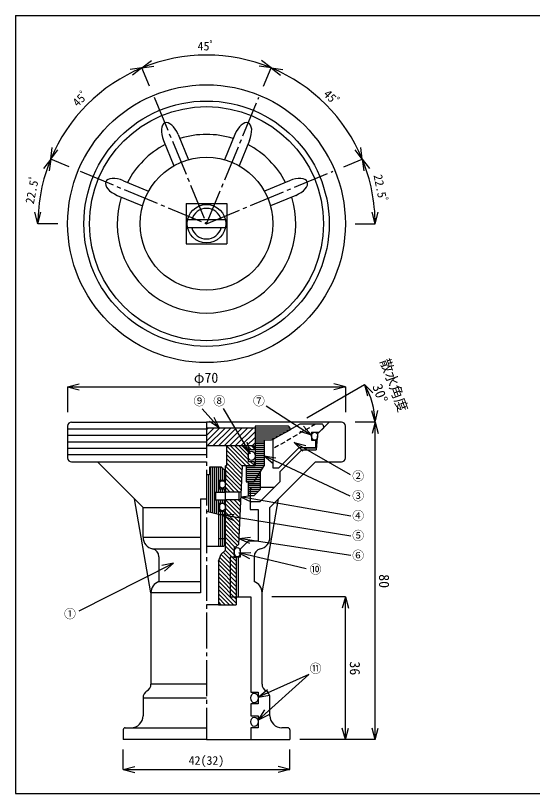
# Model space of a CAD drawing. Units: millimetres, scale not verified. Extents: x -140 to 140, y -97 to 99.
# Drawn here: x -139.9 to -9.7, y -96.9 to 99.1 of the extents above; entities that cross this region are included whole.
import ezdxf
from ezdxf.enums import TextEntityAlignment as Align

# ---------------------------------------------------------------- set-up
doc = ezdxf.new("R2010")
doc.units = ezdxf.units.MM
doc.linetypes.add('CHAIN2', pattern=[12, 9, -1, 1, -1])
doc.linetypes.add('DASHED1', pattern=[1.8, 1.2, -0.6])
for name, color, linetype in [('0-0_図面枠', 7, 'Continuous'), ('0-1_ノズル', 3, 'Continuous'), ('0-6', 4, 'Continuous')]:
    doc.layers.add(name, color=color, linetype=linetype)
doc.styles.add('ＭＳ ゴシック', font='')
doc.styles.get('ＭＳ ゴシック').set_extended_font_data('MS Gothic')

msp = doc.modelspace()

# ---------------------------------------------------------------- linework, layer by layer
at = {"layer": '0-0_図面枠', "color": 5}
msp.add_line((-139.949, 99.1), (140.051, 99.1), dxfattribs=at)
msp.add_lwpolyline([(-139.949, 99.1), (-139.949, -96.9), (140.051, -96.9), (140.051, 99.1)], dxfattribs=at)
at = {"layer": '0-1_ノズル', "color": 7}
for p, q in [((-98.967, 69.128), (-96.338, 62.781)), ((-84.677, 69.128), (-87.306, 62.781)), ((-102.663, 67.597), (-100.034, 61.25)), ((-80.981, 67.597), (-83.61, 61.25)), ((-112.768, 57.492), (-106.421, 54.863)), ((-70.876, 57.492), (-77.223, 54.863)), ((-114.298, 53.797), (-107.952, 51.168)), ((-69.345, 53.797), (-75.692, 51.168)), ((-91.822, -5.149), (-126.822, -5.149)), ((-91.822, -6.749), (-126.822, -6.749)), ((-91.822, -8.349), (-126.822, -8.349)), ((-86.822, -9.349), (-81.822, -14.349)), ((-85.761, -9.349), (-80.761, -14.349)), ((-84.701, -9.349), (-81.322, -12.727)), ((-83.64, -9.349), (-81.313, -11.676)), ((-82.579, -9.349), (-81.322, -10.606)), ((-81.519, -9.349), (-80.519, -10.349)), ((-80.458, -9.349), (-79.822, -9.985)), ((-91.822, -9.949), (-126.822, -9.949)), ((-91.822, -11.549), (-126.822, -11.549)), ((-86.822, -10.409), (-82.825, -14.407)), ((-86.822, -11.47), (-82.873, -15.419)), ((-86.822, -12.531), (-82.921, -16.432)), ((-86.822, -13.591), (-82.969, -17.444)), ((-80.701, -13.349), (-79.822, -14.227)), ((-87.072, -14.402), (-83.017, -18.456)), ((-87.072, -15.463), (-83.066, -19.469)), ((-87.072, -16.523), (-83.114, -20.481)), ((-87.072, -17.584), (-83.707, -20.949)), ((-87.072, -18.645), (-84.768, -20.949)), ((-87.072, -19.705), (-85.828, -20.949)), ((-87.072, -20.766), (-86.889, -20.949)), ((-83.136, -20.949), (-87.072, -20.949)), ((-83.572, -22.949), (-83.572, -20.949)), ((-83.231, -22.949), (-87.072, -22.949)), ((-87.01, -22.949), (-83.403, -26.556)), ((-85.95, -22.949), (-83.355, -25.544)), ((-84.889, -22.949), (-83.307, -24.531)), ((-83.828, -22.949), (-83.259, -23.519)), ((-87.072, -23.948), (-83.451, -27.569)), ((-87.072, -25.009), (-83.5, -28.581)), ((-87.072, -26.069), (-83.548, -29.593)), ((-87.072, -27.13), (-83.596, -30.606)), ((-87.072, -28.191), (-83.644, -31.618)), ((-87.072, -29.251), (-83.692, -32.631)), ((-87.072, -30.312), (-83.741, -33.643)), ((-87.072, -31.373), (-84.032, -34.413)), ((-87.072, -32.433), (-84.656, -34.849)), ((-87.072, -33.494), (-84.822, -35.744)), ((-87.072, -34.555), (-84.822, -36.805)), ((-88.13, -36.678), (-84.322, -40.487)), ((-87.61, -36.137), (-84.322, -39.426)), ((-87.08, -35.607), (-84.322, -38.365)), ((-88.822, -39.169), (-84.322, -43.669)), ((-88.751, -38.178), (-84.322, -42.608)), ((-88.441, -37.428), (-84.322, -41.547)), ((-88.822, -40.229), (-84.322, -44.729)), ((-88.822, -41.29), (-84.322, -45.79)), ((-88.822, -42.351), (-84.322, -46.851)), ((-88.822, -43.411), (-84.322, -47.911)), ((-88.822, -44.472), (-84.322, -48.972)), ((-88.822, -45.533), (-85.006, -49.349)), ((-88.822, -46.593), (-86.066, -49.349)), ((-88.822, -47.654), (-87.127, -49.349)), ((-88.822, -48.715), (-88.188, -49.349))]:
    msp.add_line(p, q, dxfattribs=at)
at = {"layer": '0-1_ノズル', "color": 7, "linetype": 'CHAIN2'}
for p, q in [((-123.696, 59.854), (-91.822, 46.651)), ((-91.822, 46.651), (-59.948, 59.854)), ((-91.822, -3.349), (-91.822, -83.349))]:
    msp.add_line(p, q, dxfattribs=at)
at = {"layer": '0-1_ノズル'}
for p, q in [((-96.922, 51.751), (-96.922, 41.551)), ((-96.922, 41.551), (-86.722, 41.551)), ((-125.822, -3.349), (-91.822, -3.349)), ((-57.822, -3.349), (-91.822, -3.349)), ((-68.322, -3.849), (-75.072, -7.746)), ((-62.822, -3.849), (-68.322, -3.849)), ((-126.822, -4.349), (-126.822, -12.349)), ((-71.322, -4.349), (-79.572, -4.349)), ((-79.572, -4.349), (-79.572, -14.349)), ((-70.822, -4.849), (-70.822, -5.349)), ((-65.322, -5.849), (-65.322, -7.849)), ((-65.322, -5.849), (-63.432, -5.849)), ((-62.322, -4.849), (-63.432, -5.849)), ((-62.322, -4.349), (-62.322, -4.849)), ((-56.822, -12.349), (-56.822, -4.349)), ((-75.072, -7.746), (-75.072, -14.849)), ((-80.322, -9.349), (-91.822, -9.349)), ((-86.822, -9.349), (-86.822, -14.349)), ((-80.322, -9.349), (-79.822, -9.349)), ((-79.822, -10.349), (-79.822, -9.349)), ((-77.322, -7.849), (-77.322, -14.349)), ((-65.322, -7.849), (-64.322, -7.849)), ((-64.322, -7.849), (-64.322, -9.849)), ((-81.322, -10.349), (-81.322, -13.349)), ((-79.822, -10.349), (-81.322, -10.349)), ((-73.572, -14.849), (-68.572, -9.849)), ((-64.322, -9.849), (-68.572, -9.849)), ((-66.822, -9.849), (-64.322, -9.849)), ((-125.822, -13.349), (-119.322, -13.349)), ((-119.322, -13.349), (-91.822, -13.349)), ((-79.822, -13.349), (-81.322, -13.349)), ((-79.822, -13.349), (-79.822, -14.349)), ((-75.822, -24.849), (-64.322, -13.349)), ((-64.322, -13.349), (-57.822, -13.349)), ((-91.072, -14.649), (-91.072, -16.649)), ((-88.072, -14.649), (-91.072, -14.649)), ((-88.072, -14.649), (-87.072, -15.649)), ((-86.822, -14.349), (-87.072, -14.349)), ((-87.072, -15.649), (-87.072, -17.949)), ((-82.822, -14.349), (-83.765, -34.159)), ((-79.822, -14.349), (-82.822, -14.349)), ((-81.822, -14.349), (-81.822, -18.349)), ((-81.822, -14.349), (-79.572, -14.349)), ((-79.822, -18.349), (-77.322, -14.349)), ((-75.072, -14.849), (-73.572, -14.849)), ((-91.072, -16.649), (-91.822, -16.649)), ((-78.322, -15.949), (-78.322, -20.349)), ((-73.322, -15.849), (-73.322, -18.349)), ((-88.572, -17.949), (-88.572, -20.149)), ((-88.572, -17.949), (-87.072, -17.949)), ((-81.822, -18.349), (-79.822, -18.349)), ((-78.322, -23.349), (-73.322, -18.349)), ((-89.572, -20.949), (-89.572, -22.949)), ((-89.572, -20.949), (-87.072, -20.949)), ((-88.572, -20.149), (-87.072, -20.149)), ((-87.072, -20.149), (-87.072, -20.949)), ((-80.822, -20.349), (-80.822, -23.349)), ((-74.822, -19.849), (-80.322, -19.849)), ((-93.322, -22.674), (-93.322, -46.349)), ((-93.322, -22.674), (-91.822, -22.674)), ((-89.572, -22.949), (-87.072, -22.949)), ((-87.072, -23.749), (-87.072, -22.949)), ((-80.822, -23.349), (-80.822, -25.349)), ((-80.822, -23.349), (-78.322, -23.349)), ((-77.822, -46.349), (-73.647, -22.674)), ((-107.822, -24.849), (-93.322, -24.849)), ((-88.572, -23.749), (-88.572, -25.749)), ((-88.572, -23.749), (-87.072, -23.749)), ((-80.822, -25.349), (-78.822, -25.349)), ((-78.822, -25.349), (-78.822, -33.349)), ((-75.822, -32.349), (-75.822, -24.849)), ((-88.822, -26.649), (-91.822, -25.845)), ((-88.822, -26.649), (-87.072, -26.649)), ((-88.822, -26.649), (-88.822, -34.649)), ((-88.572, -25.749), (-87.072, -25.749)), ((-87.072, -34.149), (-87.072, -25.749)), ((-107.822, -32.349), (-93.322, -32.349)), ((-88.822, -32.649), (-87.072, -32.649)), ((-87.572, -34.649), (-91.822, -34.649)), ((-87.572, -34.649), (-87.072, -34.149)), ((-84.489, -34.849), (-84.822, -34.849)), ((-84.489, -34.849), (-83.765, -34.159)), ((-93.322, -35.349), (-105.422, -35.349)), ((-88.822, -38.349), (-88.115, -36.642)), ((-88.115, -36.642), (-87.072, -35.599)), ((-83.322, -35.349), (-83.322, -37.349)), ((-103.822, -37.248), (-103.822, -43.52)), ((-88.822, -38.349), (-88.822, -49.349)), ((-85.822, -37.349), (-85.822, -47.349)), ((-83.322, -37.349), (-85.822, -37.349)), ((-84.322, -37.349), (-84.322, -49.349)), ((-83.822, -37.349), (-83.822, -47.349)), ((-79.822, -37.248), (-79.822, -43.52)), ((-103.822, -43.52), (-93.322, -43.52)), ((-105.822, -46.349), (-105.822, -64.212)), ((-77.822, -69.349), (-77.822, -46.349)), ((-85.822, -47.349), (-80.672, -47.349)), ((-80.672, -47.349), (-80.672, -71.349)), ((-88.822, -49.349), (-91.822, -49.349)), ((-88.822, -49.349), (-84.322, -49.349)), ((-105.822, -64.212), (-105.822, -69.349)), ((-91.822, -69.349), (-105.822, -69.349)), ((-80.672, -71.349), (-78.822, -71.349)), ((-78.822, -71.349), (-78.822, -74.349)), ((-107.822, -72.813), (-91.822, -72.813)), ((-107.822, -72.813), (-107.822, -77.349)), ((-80.672, -74.349), (-80.672, -77.349)), ((-78.822, -74.349), (-80.672, -74.349)), ((-75.822, -77.349), (-75.822, -72.813)), ((-80.672, -77.349), (-78.822, -77.349)), ((-78.822, -77.349), (-78.822, -80.349)), ((-112.322, -80.349), (-110.822, -80.349)), ((-110.822, -80.349), (-91.822, -80.349)), ((-80.672, -80.349), (-80.672, -82.849)), ((-78.822, -80.349), (-80.672, -80.349)), ((-71.322, -80.349), (-72.822, -80.349)), ((-112.822, -80.849), (-112.822, -83.349)), ((-70.822, -80.849), (-70.822, -83.349)), ((-91.822, -83.349), (-112.822, -83.349)), ((-91.822, -83.349), (-70.822, -83.349)), ((-80.172, -83.349), (-75.822, -83.349))]:
    msp.add_line(p, q, dxfattribs=at)
at = {"layer": '0-1_ノズル', "color": 4}
for p, q in [((-87.076, 47.651), (-96.568, 47.651)), ((-87.076, 45.651), (-96.568, 45.651)), ((-126.822, 5.534), (-123.924, 6.31)), ((-66.544, -2.245), (-51.996, 6.154)), ((-56.822, 5.534), (-59.72, 6.31)), ((-51.996, 6.154), (-49.875, 4.033)), ((-51.996, 6.154), (-51.22, 3.257)), ((-126.822, 5.534), (-56.822, 5.534)), ((-126.822, 5.534), (-123.924, 4.757)), ((-126.822, 5.534), (-126.822, -0.849)), ((-56.822, 5.534), (-59.72, 4.757)), ((-56.822, 5.534), (-56.822, -0.849)), ((-49.322, -3.349), (-50.171, -0.471)), ((-49.322, -3.349), (-48.618, -0.433)), ((-88.557, -4.849), (-89.92, -2.176)), ((-49.322, -3.349), (-54.322, -3.349)), ((-49.322, -3.349), (-50.098, -6.247)), ((-49.322, -3.349), (-48.545, -6.247)), ((-49.322, -83.349), (-49.322, -3.349)), ((-70.822, -4.849), (-79.572, -4.849)), ((-70.822, -5.349), (-79.572, -5.349)), ((-71.762, -5.849), (-79.572, -5.849)), ((-65.324, -6.603), (-67.349, -4.391)), ((-72.703, -6.349), (-79.572, -6.349)), ((-73.643, -6.849), (-79.572, -6.849)), ((-74.583, -7.349), (-79.572, -7.349)), ((-80.8, -11.31), (-81.615, -8.423)), ((-77.322, -7.849), (-79.572, -7.849)), ((-77.322, -8.349), (-79.572, -8.349)), ((-77.322, -8.849), (-79.572, -8.849)), ((-77.322, -9.349), (-79.572, -9.349)), ((-69.721, -8.514), (-67.586, -10.621)), ((-77.322, -9.849), (-79.572, -9.849)), ((-77.322, -10.349), (-79.572, -10.349)), ((-77.322, -10.849), (-79.572, -10.849)), ((-77.322, -11.349), (-79.572, -11.349)), ((-77.322, -11.849), (-79.572, -11.849)), ((-77.322, -12.349), (-79.572, -12.349)), ((-77.322, -12.849), (-79.572, -12.849)), ((-77.322, -13.349), (-79.572, -13.349)), ((-77.322, -11.849), (-75.025, -13.778)), ((-90.822, -14.649), (-90.822, -26.113)), ((-90.322, -14.649), (-90.322, -26.247)), ((-89.822, -14.649), (-89.822, -26.381)), ((-89.322, -14.649), (-89.322, -20.949)), ((-88.822, -14.649), (-88.822, -20.949)), ((-88.322, -14.649), (-88.322, -17.949)), ((-87.822, -14.899), (-87.822, -17.949)), ((-87.322, -15.399), (-87.322, -17.949)), ((-77.634, -14.849), (-81.822, -14.849)), ((-77.947, -15.349), (-81.822, -15.349)), ((-77.322, -13.849), (-79.572, -13.849)), ((-77.322, -14.349), (-79.572, -14.349)), ((-91.322, -16.649), (-91.322, -25.979)), ((-78.259, -15.849), (-81.822, -15.849)), ((-78.322, -16.349), (-81.822, -16.349)), ((-78.322, -16.849), (-81.822, -16.849)), ((-78.322, -17.349), (-81.822, -17.349)), ((-78.322, -17.849), (-81.822, -17.849)), ((-78.322, -18.349), (-81.822, -18.349)), ((-78.322, -18.849), (-81.322, -18.849)), ((-78.322, -19.349), (-81.322, -19.349)), ((-88.322, -20.149), (-88.322, -20.949)), ((-87.822, -20.149), (-87.822, -20.949)), ((-87.322, -20.149), (-87.322, -20.949)), ((-80.322, -19.849), (-81.322, -19.849)), ((-78.322, -20.349), (-81.322, -20.349)), ((-78.822, -20.849), (-81.322, -20.849)), ((-79.322, -21.349), (-81.322, -21.349)), ((-89.322, -22.949), (-89.322, -26.515)), ((-88.822, -22.949), (-88.822, -26.649)), ((-88.322, -22.949), (-88.322, -23.749)), ((-87.822, -22.949), (-87.822, -23.749)), ((-87.322, -22.949), (-87.322, -23.749)), ((-83.29, -22.123), (-80.572, -23.394)), ((-88.322, -25.749), (-88.322, -34.649)), ((-87.859, -26.818), (-85.123, -28.049)), ((-87.822, -25.749), (-87.822, -34.649)), ((-87.322, -25.749), (-87.322, -34.399)), ((-83.692, -32.631), (-80.946, -33.837)), ((-83.652, -36.316), (-81.009, -37.735)), ((-100.144, -38.868), (-103.079, -39.487)), ((-56.822, -47.349), (-75.322, -47.349)), ((-56.822, -47.349), (-57.598, -50.247)), ((-56.822, -83.349), (-56.822, -47.349)), ((-56.822, -47.349), (-56.045, -50.247)), ((-78.813, -72.636), (-75.849, -72.168)), ((-78.733, -78.373), (-76.059, -77.014)), ((-56.822, -83.349), (-57.598, -80.451)), ((-56.822, -83.349), (-56.045, -80.451)), ((-49.322, -83.349), (-50.098, -80.451)), ((-49.322, -83.349), (-48.545, -80.451)), ((-56.822, -83.349), (-68.322, -83.349)), ((-49.322, -83.349), (-56.822, -83.349)), ((-112.822, -90.849), (-112.822, -85.849)), ((-70.822, -90.849), (-70.822, -85.849)), ((-112.822, -90.849), (-109.924, -90.072)), ((-70.822, -90.849), (-73.72, -90.072)), ((-112.822, -90.849), (-70.822, -90.849)), ((-112.822, -90.849), (-109.924, -91.625)), ((-70.822, -90.849), (-73.72, -91.625))]:
    msp.add_line(p, q, dxfattribs=at)
at = {"layer": '0-1_ノズル', "color": 7, "linetype": 'DASHED1'}
msp.add_line((-64.322, -3.849), (-75.072, -10.055), dxfattribs=at)
at = {"layer": '0-1_ノズル', "color": 2}
for p, q in [((-79.572, -4.849), (-91.822, -4.849)), ((-88.557, -4.849), (-91.822, -8.114)), ((-89.971, -4.849), (-91.822, -6.699)), ((-91.386, -4.849), (-91.822, -5.285)), ((-87.143, -4.849), (-91.643, -9.349)), ((-85.729, -4.849), (-90.229, -9.349)), ((-84.315, -4.849), (-88.815, -9.349)), ((-82.9, -4.849), (-87.4, -9.349)), ((-81.486, -4.849), (-85.986, -9.349)), ((-80.072, -4.849), (-84.572, -9.349)), ((-79.572, -5.763), (-83.158, -9.349)), ((-79.572, -7.177), (-81.743, -9.349)), ((-79.572, -8.591), (-80.326, -9.345)), ((-79.822, -9.349), (-79.572, -9.349))]:
    msp.add_line(p, q, dxfattribs=at)
at = {"layer": '0-1_ノズル', "color": 7, "linetype": 'CHAIN2'}
msp.add_lwpolyline([(-105.024, 78.525), (-91.822, 46.651), (-78.619, 78.525)], dxfattribs=at)
at = {"layer": '0-1_ノズル'}
for points in [[(-96.922, 51.751), (-86.722, 51.751), (-86.722, 41.551)], [(-60.907, -3.349), (-63.822, -6.264), (-64.172, -10.349)], [(-70.822, -5.349), (-75.524, -7.849), (-77.322, -7.849)], [(-73.322, -15.849), (-67.822, -10.349), (-64.172, -10.349)], [(-107.822, -32.349), (-107.822, -24.849), (-119.322, -13.349)], [(-87.072, -35.599), (-87.072, -35.345), (-87.072, -14.349)], [(-81.322, -18.349), (-81.322, -21.849), (-79.822, -21.849), (-78.322, -20.349)], [(-93.322, -46.349), (-105.822, -46.349), (-109.996, -22.674)], [(-84.822, -34.849), (-84.822, -37.349), (-84.322, -37.349)], [(-78.822, -33.349), (-81.322, -33.349), (-83.322, -35.349)]]:
    msp.add_lwpolyline(points, dxfattribs=at)
at = {"layer": '0-1_ノズル', "color": 4}
for points in [[(-92.928, 0.004), (-88.557, -4.849), (-91.074, -3.215)], [(-87.588, 0.094), (-80.8, -11.31), (-82.95, -9.217)], [(-76.818, 0.728), (-65.324, -6.603), (-68.185, -5.7)], [(-55.517, -16.59), (-69.721, -8.514), (-66.819, -9.271)], [(-55.589, -21.997), (-77.322, -11.849), (-74.368, -12.371)], [(-55.432, -27.069), (-83.29, -22.123), (-80.301, -21.865)], [(-55.432, -32.077), (-87.859, -26.818), (-84.875, -26.516)], [(-55.477, -36.95), (-83.692, -32.631), (-80.711, -32.302)], [(-66.71, -40.299), (-83.652, -36.316), (-80.654, -36.223)], [(-123.886, -50.921), (-100.144, -38.868), (-102.376, -40.872)], [(-66.012, -66.945), (-78.813, -72.636), (-76.48, -70.749)], [(-66.012, -66.945), (-78.733, -78.373), (-77.096, -75.859)]]:
    msp.add_lwpolyline(points, dxfattribs=at)
at = {"layer": '0-1_ノズル'}
for radius in [29.5, 16.75]:
    msp.add_circle((-91.822, 46.651), radius, dxfattribs=at)
at = {"layer": '0-1_ノズル', "color": 4}
msp.add_circle((-91.822, 46.651), 4.85, dxfattribs=at)
at = {"layer": '0-1_ノズル'}
for centre, radius, start, end in [((-91.822, 46.651), 22.5, 72.59969, 107.40031), ((-91.822, 46.651), 22.5, 117.59969, 152.40031), ((-91.822, 46.651), 22.5, 27.59969, 62.40031), ((-91.822, 46.651), 22.5, 162.59969, 17.40031), ((-125.822, -4.349), 1, 90, 180), ((-125.822, -4.349), 1, 90, 180), ((-125.822, -4.349), 1, 90, 180), ((-62.822, -4.349), 0.5, 0, 90), ((-57.822, -4.349), 1, 0, 90), ((-71.322, -4.849), 0.5, 0, 90), ((-125.822, -12.349), 1, 180, 270), ((-57.822, -12.349), 1, 270, 0), ((-80.322, -20.349), 0.5, 90, 180), ((-104.822, -32.349), 3, 180, 258.46304), ((-78.822, -32.349), 3, 281.53696, 0), ((-105.822, -37.248), 2, 0, 78.46304), ((-77.822, -37.248), 2, 101.53696, 180), ((-102.822, -46.349), 3, 109.47122, 180), ((-80.822, -46.349), 3, 0, 70.52878), ((-107.822, -69.349), 2, 300, 0), ((-75.822, -69.349), 2, 180, 240), ((-105.822, -72.813), 2, 120, 180), ((-77.822, -72.813), 2, 0, 60), ((-110.822, -77.349), 3, 270, 0), ((-72.822, -77.349), 3, 180, 270), ((-112.322, -80.849), 0.5, 90, 180), ((-71.322, -80.849), 0.5, 0, 90), ((-80.172, -82.849), 0.5, 180, 270)]:
    msp.add_arc(centre, radius, start, end, dxfattribs=at)
at = {"layer": '0-1_ノズル', "color": 4}
for centre, radius, start, end in [((-91.822, 46.651), 3.85, 15.05465, 164.94535), ((-91.822, 46.651), 3.85, 195.05465, 344.94535), ((-69.322, -3.849), 20.006, 1.4321, 30), ((-69.322, -3.849), 20.006, 1.4321, 30)]:
    msp.add_arc(centre, radius, start, end, dxfattribs=at)
at = {"layer": '0-1_ノズル', "color": 7}
for centre, major_axis in [((-100.815, 68.362), (-1.531, 3.696)), ((-82.829, 68.362), (1.531, 3.696)), ((-113.533, 55.644), (-3.696, 1.531)), ((-70.111, 55.644), (3.696, 1.531))]:
    msp.add_ellipse(centre, major_axis=major_axis, ratio=0.5, start_param=4.712389, end_param=7.8539816, dxfattribs=at)
for centre, major_axis, ratio in [((-64.572, -6.849), (0, 1), 0.75), ((-80.447, -11.849), (0, 1.2), 0.7292), ((-87.822, -19.049), (0, 0.95), 0.7895), ((-87.822, -24.749), (0, 0.95), 0.7895), ((-84.072, -36.099), (0, 1.2), 0.625), ((-79.747, -72.849), (0, 1.2), 0.770833), ((-79.747, -78.849), (0, 1.2), 0.770833)]:
    msp.add_ellipse(centre, major_axis=major_axis, ratio=ratio, dxfattribs=at)
at = {"layer": '0-6'}
for p, q in [((-108.086, 85.916), (-105.706, 87.742)), ((-108.086, 85.916), (-105.112, 86.308)), ((-75.558, 85.916), (-78.532, 86.308)), ((-75.558, 85.916), (-77.938, 87.742)), ((-108.086, 85.916), (-111.06, 85.525)), ((-108.086, 85.916), (-110.466, 84.09)), ((-106.173, 81.297), (-108.086, 85.916)), ((-106.173, 81.297), (-108.086, 85.916)), ((-77.471, 81.297), (-75.558, 85.916)), ((-77.471, 81.297), (-75.558, 85.916)), ((-75.558, 85.916), (-72.584, 85.525)), ((-75.558, 85.916), (-73.178, 84.09)), ((-131.087, 62.915), (-130.695, 65.89)), ((-131.087, 62.915), (-129.26, 65.295)), ((-52.557, 62.915), (-54.383, 65.295)), ((-52.557, 62.915), (-52.949, 65.89)), ((-131.087, 62.915), (-132.913, 60.535)), ((-131.087, 62.915), (-131.478, 59.941)), ((-126.467, 61.002), (-131.087, 62.915)), ((-126.467, 61.002), (-131.087, 62.915)), ((-57.176, 61.002), (-52.557, 62.915)), ((-57.176, 61.002), (-52.557, 62.915)), ((-52.557, 62.915), (-50.731, 60.535)), ((-52.557, 62.915), (-52.165, 59.941)), ((-134.322, 46.651), (-135.098, 49.549)), ((-134.322, 46.651), (-133.545, 49.549)), ((-49.322, 46.651), (-50.098, 49.549)), ((-49.322, 46.651), (-48.545, 49.549)), ((-129.322, 46.651), (-134.322, 46.651)), ((-54.322, 46.651), (-49.322, 46.651))]:
    msp.add_line(p, q, dxfattribs=at)
at = {"layer": '0-6', "color": 3}
for radius in [35, 30.915, 29.5]:
    msp.add_circle((-91.822, 46.651), radius, dxfattribs=at)
at = {"layer": '0-6'}
for start, end in [(67.5, 112.5), (112.5, 157.5), (22.5, 67.5), (157.5, 180), (360, 22.5)]:
    msp.add_arc((-91.822, 46.651), 42.5, start, end, dxfattribs=at)

# ---------------------------------------------------------------- texts
at = {"layer": '0-1_ノズル', "color": 7, "style": 'ＭＳ ゴシック'}
for s, rotation, p in [('散水角度', 290, (-48.842, 11.841)), ('30°', 290, (-50.812, 5.461)), ('80', 270, (-49.096, -41.661)), ('36', 270, (-56.453, -63.633))]:
    msp.add_text(s, height=2.566, rotation=rotation, dxfattribs=at).set_placement(p, align=Align.BOTTOM_LEFT)
for s, height, p in [('φ70', 2.566, (-95.004, 5.797)), ('⑨', 2.199, (-95.113, 0.228)), ('⑧', 2.199, (-90.113, 0.228)), ('⑦', 2.199, (-80.113, 0.228)), ('②', 2.199, (-55.108, -18.712)), ('③', 2.199, (-55.108, -23.712)), ('④', 2.199, (-55.108, -28.712)), ('⑤', 2.199, (-55.108, -33.712)), ('⑥', 2.199, (-55.108, -38.712)), ('⑩', 2.199, (-65.833, -42.198)), ('①', 2.199, (-127.734, -53.412)), ('⑪', 2.199, (-65.833, -67.198)), ('42(32)', 2.199, (-96.322, -90.349))]:
    msp.add_text(s, height=height, dxfattribs=at).set_placement(p, align=Align.BOTTOM_LEFT)
at = {"layer": '0-6', "color": 7, "style": 'ＭＳ ゴシック'}
msp.add_text('45ﾟ', height=2.199, dxfattribs=at).set_placement((-94.072, 89.651), align=Align.BOTTOM_LEFT)
for s, rotation, p in [('45ﾟ', 45, (-123.818, 75.466)), ('45ﾟ', 315, (-63.007, 78.648)), ('22.5ﾟ', 281.25, (-50.38, 58.718)), ('22.5ﾟ', 78.75, (-134.727, 51.362))]:
    msp.add_text(s, height=2.199, rotation=rotation, dxfattribs=at).set_placement(p, align=Align.BOTTOM_LEFT)

doc.saveas('drawing.dxf')
